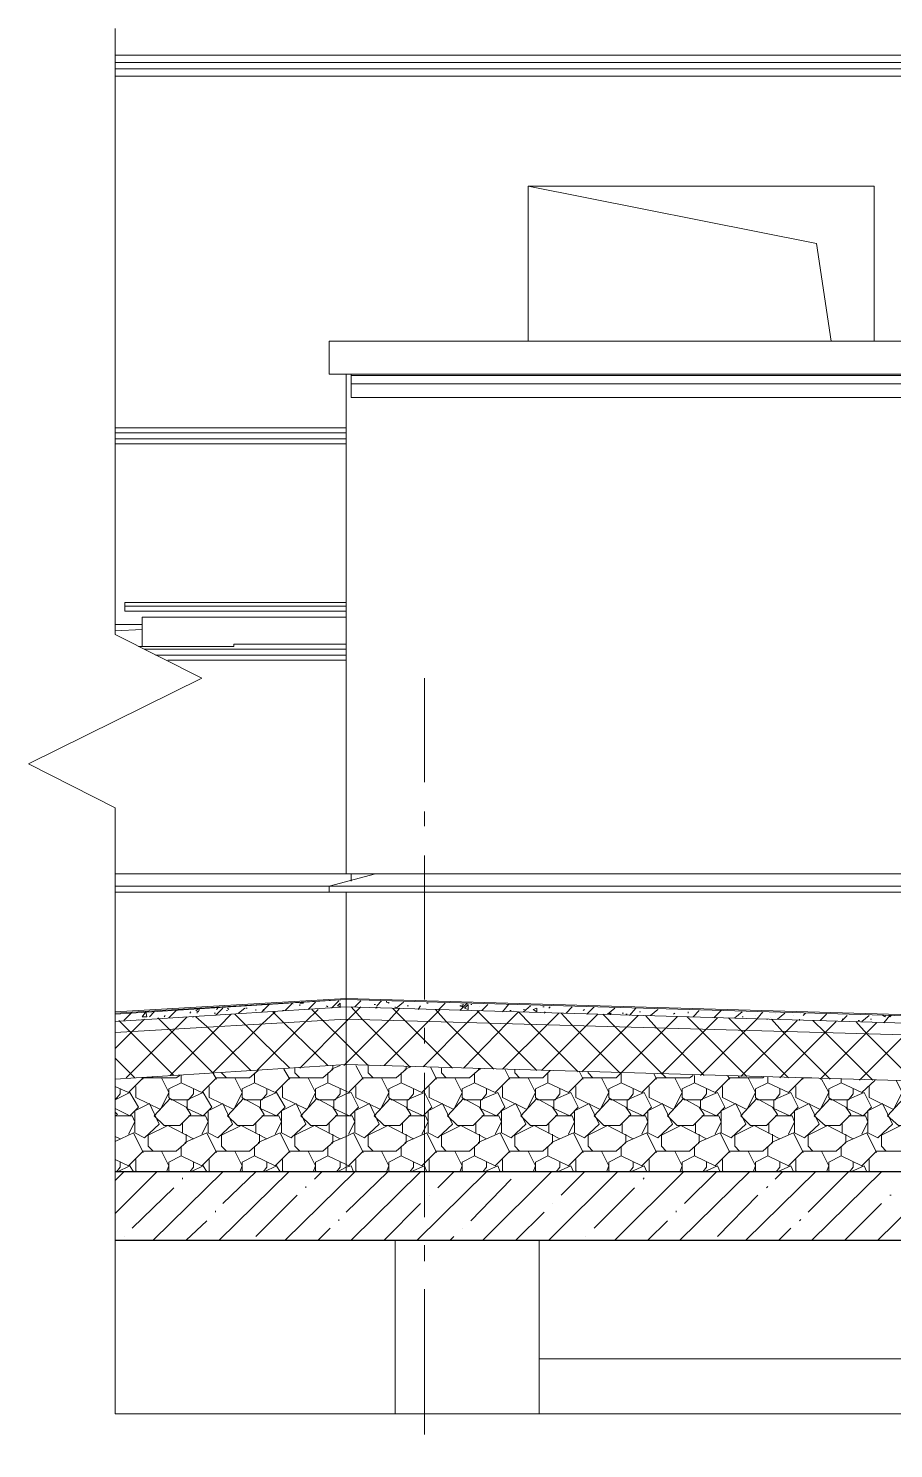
# Model space of a CAD drawing. Header units: millimetres. Extents: x 2294 to 908349, y -83289 to 219220.
# Drawn here: x 868278 to 871373, y 194697 to 199779 of the extents above; entities that cross this region are included whole.
import ezdxf

# ---------------------------------------------------------------- set-up
doc = ezdxf.new("R2010")
doc.units = ezdxf.units.MM
doc.layers.add('PDF _Геометрия', color=7, linetype='Continuous')

msp = doc.modelspace()

# ---------------------------------------------------------------- linework, layer by layer
at = {"layer": 'PDF _Геометрия', "lineweight": 9}
for points in [[(902971, 194821.8), (886249.7, 194821.8), (886096.7, 194511.4), (885786.3, 195132.2), (885628.9, 194821.8), (868588.5, 194821.8), (868588.5, 196990.1), (868278.2, 197147.5), (868898.9, 197453.5), (868588.5, 197610.8), (868588.5, 199779.1)], [(868588.5, 199683), (875062.9, 199683), (875062.9, 199656.7), (868588.5, 199656.7)], [(875062.9, 199656.7), (875062.9, 199634.9), (868588.5, 199634.9), (875062.9, 199634.9), (875062.9, 199665.5)], [(868588.5, 199608.6), (874879.2, 199608.6), (874984.2, 199608.6), (874984.2, 198660), (874984.2, 199215.2), (874984.2, 198660)], [(871150.3, 198660), (871097.8, 199009.7), (870066.1, 199215.2)], [(887836.6, 198542), (869353.6, 198542), (869353.6, 198660), (887836.6, 198660)], [(868588.5, 196754), (869414.8, 196754), (869414.8, 198542)], [(869432.3, 198458.9), (887836.6, 198458.9), (869432.3, 198458.9), (869432.3, 198542)], [(869432.3, 198507), (869432.3, 198537.6), (887836.6, 198537.6), (877930.6, 198537.6)], [(870022.4, 198537.6), (876649.7, 198537.6)], [(868588.5, 198349.6), (869414.8, 198349.6)], [(868588.5, 198332.1), (869414.8, 198332.1)], [(869414.8, 198310.3), (868588.5, 198310.3)], [(869414.8, 198292.8), (868588.5, 198292.8)], [(868623.5, 197711.4), (868623.5, 197693.9), (869414.8, 197693.9), (869414.8, 197711.4), (868623.5, 197711.4), (868623.5, 197724.5), (869414.8, 197724.5), (869414.8, 197711.4)], [(868623.5, 197702.6), (868623.5, 197693.9), (869414.8, 197693.9)], [(869414.8, 197672), (868684.7, 197672), (868684.7, 197567.1)], [(868588.5, 197624), (868684.7, 197628.3)], [(868693.5, 197558.4), (869414.8, 197558.4), (869414.8, 197575.9), (869012.6, 197575.9), (869012.6, 197567.1), (868671.6, 197567.1), (869012.6, 197567.1)], [(869414.8, 197558.4), (869414.8, 197536.5)], [(869414.8, 197519), (868776.5, 197519)], [(869694.6, 197081.9), (869694.6, 197453.5)], [(869694.6, 196924.5), (869694.6, 196977)], [(869694.6, 196303.7), (869694.6, 196819.6)], [(869414.8, 196754), (869432.3, 196754), (869480.4, 196754), (869519.7, 196754), (869353.6, 196710.3)], [(869519.7, 196754), (869353.6, 196710.3), (869353.6, 196688.4), (869357.9, 196688.4)], [(869432.3, 196727.8), (869432.3, 196754), (880002.7, 196754)], [(868588.5, 196710.3), (869366.7, 196710.3)], [(868588.5, 196688.4), (869353.6, 196688.4), (869353.6, 196710.3), (879845.4, 196710.3)], [(869353.6, 196688.4), (879906.6, 196688.4)], [(869414.8, 196688.4), (869414.8, 196308.1)], [(868588.5, 195687.3), (869414.8, 195687.3), (869414.8, 196072), (869414.8, 196233.8), (869414.8, 196277.5), (869414.8, 196303.7), (869414.8, 196308.1), (868588.5, 196260)], [(869694.6, 196146.4), (869694.6, 196203.2)], [(869694.6, 195525.6), (869694.6, 196041.4)], [(869589.6, 195442.5), (869589.6, 194821.8), (869589.6, 195442.5), (868588.5, 195442.5)], [(869694.6, 195368.2), (869694.6, 195425.1)], [(875836.6, 195442.5), (875836.6, 194821.8), (875836.6, 195018.5), (870105.5, 195018.5), (870105.5, 194821.8), (870105.5, 195442.5)], [(869694.6, 194747.5), (869694.6, 195267.7)]]:
    msp.add_lwpolyline(points, dxfattribs=at)
for points in [[(870066.1, 199215.2), (870066.1, 198660), (870066.1, 199215.2), (871303.3, 199215.2), (871303.3, 198660), (871303.3, 199215.2)], [(869432.3, 198507), (887836.6, 198507)], [(868684.7, 197645.8), (868588.5, 197645.8)], [(868732.8, 197536.5), (869414.8, 197536.5)], [(869414.8, 195687.3), (879915.3, 195687.3), (879915.3, 195919), (879915.3, 196080.8), (879915.3, 196124.5), (879915.3, 196150.7), (879915.3, 196155.1), (874721.9, 196155.1), (873790.7, 196181.3), (869414.8, 196308.1), (869414.8, 196303.7), (869414.8, 196277.5), (869414.8, 196233.8), (869414.8, 196072)], [(870105.5, 195018.5), (875836.6, 195018.5), (875836.6, 195442.5), (870105.5, 195442.5)]]:
    msp.add_lwpolyline(points, close=True, dxfattribs=at)
at = {"layer": 'PDF _Геометрия', "lineweight": 20}
for points in [[(868588.5, 196251.3), (869414.8, 196303.7), (868588.5, 196255.7)], [(879915.3, 196124.5), (874721.9, 196124.5), (873790.7, 196150.7), (869414.8, 196277.5), (868588.5, 196225.1)], [(879915.3, 196080.8), (874721.9, 196080.8), (873790.7, 196111.4), (869414.8, 196233.8), (868588.5, 196185.7)], [(879915.3, 195919), (874726.2, 195919), (873786.4, 195945.3), (869414.8, 196072), (868588.5, 196019.6)]]:
    msp.add_lwpolyline(points, dxfattribs=at)
at = {"layer": 'PDF _Геометрия', "color": 250, "lineweight": 9, "true_color": 0x1d1d1d}
for points in [[(868890.2, 196268.8), (868885.8, 196260), (868877.1, 196264.4), (868885.8, 196268.8)], [(868947, 196246.9), (868973.2, 196273.1)], [(868951.4, 196268.8), (868955.8, 196273.1)], [(868990.7, 196273.1), (868995.1, 196268.8)], [(869030.1, 196255.7), (869051.9, 196273.1)], [(869056.3, 196273.1), (869060.7, 196273.1)], [(869091.3, 196268.8), (869091.3, 196264.4)], [(869095.7, 196050.2), (869270.5, 196225.1), (869314.2, 196268.8)], [(869113.1, 196260), (869139.4, 196286.3)], [(869117.5, 196268.8), (869121.9, 196264.4)], [(869174.3, 196286.3), (869174.3, 196286.3)], [(869196.2, 196264.4), (869222.4, 196290.6)], [(869226.8, 196286.3), (869226.8, 196286.3)], [(869248.7, 196290.6), (869261.8, 196290.6)], [(869248.7, 196286.3), (869248.7, 196281.9)], [(869248.7, 196058.9), (869414.8, 196225.1), (869423.5, 196233.8), (869467.2, 196277.5)], [(869261.8, 196290.6), (869261.8, 196290.6)], [(869279.3, 196268.8), (869305.5, 196295)], [(869511, 196024), (869493.5, 196041.4), (869493.5, 196067.7), (869414.8, 196146.4), (869331.7, 196229.4), (869292.4, 196268.8)], [(869344.8, 196281.9), (869349.2, 196277.5)], [(869362.3, 196273.1), (869388.5, 196299.4)], [(869406, 196067.7), (869414.8, 196076.4), (869567.8, 196229.4), (869607.1, 196273.1)], [(869642.1, 196063.3), (869471.6, 196233.8), (869432.3, 196277.5)], [(869445.4, 196277.5), (869467.2, 196299.4)], [(869445.4, 196277.5), (869445.4, 196277.5)], [(869515.3, 196286.3), (869519.7, 196286.3)], [(869519.7, 196273.1), (869524.1, 196277.5), (869524.1, 196273.1)], [(869524.1, 196281.9), (869541.6, 196299.4)], [(869550.3, 196067.7), (869707.7, 196225.1), (869751.4, 196268.8)], [(869567.8, 196295), (869567.8, 196290.6), (869559, 196295), (869559, 196299.4)], [(869795.1, 196058.9), (869624.6, 196229.4), (869580.9, 196273.1)], [(869589.6, 196273.1), (869589.6, 196277.5)], [(869594, 196273.1), (869620.2, 196295)], [(869633.4, 196281.9), (869637.7, 196281.9)], [(869672.7, 196268.8), (869681.4, 196281.9)], [(869703.3, 196290.6), (869707.7, 196290.6)], [(869943.7, 196054.6), (869773.2, 196225.1), (869733.9, 196268.8)], [(869747, 196268.8), (869768.9, 196290.6)], [(869755.8, 196268.8), (869755.8, 196268.8)], [(869821.3, 196264.4), (869847.6, 196290.6)], [(869860.7, 196286.3), (869865, 196286.3)], [(869891.3, 196277.5), (869891.3, 196277.5)], [(869900, 196264.4), (869921.9, 196286.3)], [(869974.3, 196260), (869996.2, 196286.3)], [(870048.7, 196260), (870074.9, 196281.9)], [(870048.7, 196268.8), (870053, 196268.8)], [(870118.6, 196277.5), (870123, 196277.5)], [(870140.5, 196273.1), (870144.8, 196277.5)], [(870201.7, 196255.7), (870223.5, 196277.5)], [(870262.9, 196264.4), (870267.2, 196268.8)], [(870276, 196251.3), (870302.2, 196277.5)], [(870359, 196251.3), (870363.4, 196255.7), (870350.3, 196251.3), (870376.5, 196273.1)], [(870429, 196246.9), (870450.8, 196273.1)], [(870503.3, 196246.9), (870529.5, 196268.8)], [(870533.9, 196268.8), (870533.9, 196268.8)], [(868588.5, 196128.9), (868649.8, 196190.1), (868693.5, 196233.8)], [(868798.4, 196032.7), (868641, 196190.1), (868601.7, 196229.4)], [(868619.2, 196229.4), (868645.4, 196255.7)], [(868627.9, 196024), (868802.8, 196198.8), (868846.5, 196242.5)], [(868671.6, 196233.8), (868671.6, 196233.8)], [(868711, 196242.5), (868728.4, 196260)], [(868938.3, 196041.4), (868780.9, 196198.8), (868741.6, 196238.2)], [(868763.4, 196242.5), (868767.8, 196246.9)], [(868780.9, 196238.2), (868807.1, 196264.4)], [(868785.3, 196032.7), (868960.1, 196207.6), (869003.8, 196251.3)], [(868829, 196242.5), (868829, 196242.5)], [(868855.2, 196255.7), (868859.6, 196260)], [(868864, 196242.5), (868868.3, 196242.5)], [(869073.8, 196050.2), (868916.4, 196207.6), (868877.1, 196242.5)], [(868881.4, 196255.7), (868881.4, 196260)], [(868951.4, 196019.6), (868938.3, 196041.4), (869113.1, 196216.3), (869161.2, 196260)], [(868942.6, 196255.7), (868947, 196255.7)], [(868986.4, 196264.4), (868990.7, 196264.4)], [(869213.7, 196058.9), (869056.3, 196211.9), (869017, 196251.3)], [(869349.2, 196067.7), (869191.8, 196220.7), (869152.5, 196260)], [(869187.5, 196264.4), (869191.8, 196264.4)], [(869690.2, 196063.3), (869851.9, 196225.1), (869891.3, 196264.4)], [(869834.4, 196058.9), (869991.8, 196220.7), (870031.2, 196260), (870074.9, 196216.3), (870245.4, 196045.8)], [(870096.7, 196050.2), (869926.3, 196220.7), (869882.5, 196264.4)], [(869974.3, 196054.6), (870136.1, 196216.3), (870175.4, 196255.7)], [(870000.6, 196264.4), (870004.9, 196264.4)], [(870013.7, 196264.4), (870013.7, 196264.4)], [(870114.2, 196050.2), (870276, 196211.9), (870315.3, 196251.3)], [(870123, 196255.7), (870127.3, 196260)], [(870136.1, 196041.4), (870136.1, 196006.5), (870210.4, 195971.5), (870262.9, 196024), (870380.9, 196024), (870398.4, 196041.4), (870560.1, 196203.2), (870599.5, 196242.5)], [(870171.1, 196255.7), (870171.1, 196255.7)], [(870394, 196041.4), (870223.5, 196211.9), (870184.2, 196255.7)], [(870258.5, 196045.8), (870420.2, 196207.6), (870459.6, 196246.9)], [(870560.1, 196024), (870547, 196037.1), (870376.5, 196207.6), (870332.8, 196251.3)], [(870350.3, 196251.3), (870354.7, 196251.3)], [(870402.8, 196255.7), (870407.1, 196255.7)], [(870415.9, 196251.3), (870420.2, 196251.3)], [(870464, 196260), (870468.3, 196260)], [(870695.6, 196032.7), (870525.2, 196203.2), (870485.8, 196246.9)], [(870542.6, 196037.1), (870704.4, 196198.8), (870743.7, 196238.2)], [(870586.4, 196251.3), (870590.7, 196255.7)], [(870625.7, 196242.5), (870625.7, 196242.5)], [(870625.7, 196242.5), (870625.7, 196242.5)], [(870848.7, 196028.3), (870678.2, 196198.8), (870634.4, 196242.5)], [(870638.8, 196255.7), (870638.8, 196260)], [(870656.3, 196242.5), (870678.2, 196264.4)], [(870682.5, 196032.7), (870844.3, 196194.4), (870883.6, 196233.8), (870905.5, 196260)], [(870730.6, 196238.2), (870756.8, 196264.4)], [(870997.3, 196024), (870826.8, 196194.4), (870783.1, 196238.2)], [(870804.9, 196238.2), (870831.2, 196260)], [(870826.8, 196028.3), (870988.5, 196190.1), (871027.9, 196229.4)], [(870831.2, 196242.5), (870835.5, 196242.5)], [(870879.3, 196246.9), (870879.3, 196246.9)], [(870918.6, 196233.8), (870923, 196233.8)], [(870931.7, 196238.2), (870931.7, 196238.2)], [(871145.9, 196019.6), (870975.4, 196190.1), (870936.1, 196233.8)], [(870949.2, 196255.7), (870949.2, 196255.7)], [(870957.9, 196233.8), (870984.2, 196255.7)], [(871014.8, 196246.9), (871014.8, 196246.9)], [(871036.6, 196229.4), (871036.6, 196233.8)], [(871041, 196255.7), (871041, 196255.7)], [(871049.7, 196246.9), (871058.5, 196255.7)], [(871084.7, 196229.4), (871128.4, 196185.7), (871167.8, 196225.1)], [(871110.9, 196229.4), (871132.8, 196251.3)], [(871110.9, 196019.6), (871272.7, 196181.3), (871312, 196220.7)], [(871185.3, 196225.1), (871207.1, 196246.9)], [(871189.6, 196233.8), (871194, 196233.8)], [(871237.7, 196225.1), (871277.1, 196181.3), (871447.6, 196010.8), (871447.6, 196006.5), (871403.8, 195984.6), (871403.8, 195954), (871412.6, 195945.3), (871473.8, 195945.3), (871491.3, 195967.1), (871491.3, 195984.6)], [(871246.5, 196229.4), (871250.8, 196229.4)], [(871250.8, 196015.2), (871412.6, 196177), (871451.9, 196216.3)], [(871259.6, 196225.1), (871285.8, 196246.9)], [(871290.2, 196233.8), (871294.6, 196233.8)], [(871294.6, 196225.1), (871294.6, 196225.1)], [(871333.9, 196246.9), (871333.9, 196246.9)], [(871333.9, 196246.9), (871342.6, 196242.5), (871342.6, 196246.9)], [(871338.3, 196220.7), (871360.1, 196246.9)], [(871360.1, 196242.5), (871364.5, 196246.9)], [(870966.7, 196024), (871128.4, 196185.7), (871298.9, 196015.2)], [(868658.5, 196024), (868588.5, 196093.9)], [(869086.9, 196041.4), (869086.9, 196006.5), (869161.2, 195971.5), (869213.7, 196024), (869331.7, 196024), (869366.7, 196054.6), (869366.7, 196067.7)], [(869392.9, 195984.6), (869392.9, 195967.1), (869375.4, 195945.3), (869314.2, 195945.3), (869305.5, 195954), (869305.5, 195984.6), (869349.2, 196006.5), (869414.8, 195975.9), (869423.5, 195971.5), (869476, 196024), (869594, 196024), (869629, 196054.6), (869629, 196063.3)], [(869362.3, 196054.6), (869392.9, 196067.7)], [(869476, 196019.6), (869449.7, 196067.7)], [(869624.6, 196054.6), (869646.5, 196063.3)], [(869738.3, 196019.6), (869716.4, 196063.3)], [(868588.5, 195993.4), (868636.6, 195971.5), (868689.1, 196024), (868807.1, 196024), (868820.2, 196032.7)], [(868662.9, 195993.4), (868662.9, 195954), (868750.3, 195910.3), (868780.9, 195971.5), (868754.7, 196024)], [(868689.1, 196019.6), (868684.7, 196024)], [(868724.1, 196024), (868719.7, 196028.3)], [(868824.6, 196032.7), (868824.6, 196006.5), (868898.9, 195971.5), (868951.4, 196024), (869069.4, 196024), (869100, 196050.2)], [(868925.2, 195993.4), (868925.2, 195954), (869012.6, 195910.3), (869043.2, 195971.5), (869017, 196024)], [(868986.4, 196024), (868968.9, 196041.4)], [(868968.9, 196041.4), (868968.9, 196041.4)], [(869187.5, 195993.4), (869187.5, 195954), (869274.9, 195910.3), (869305.5, 195971.5), (869279.3, 196024)], [(869213.7, 196019.6), (869191.8, 196054.6)], [(869248.7, 196024), (869231.2, 196041.4), (869231.2, 196058.9)], [(869349.2, 196006.5), (869349.2, 196041.4)], [(869449.7, 195993.4), (869449.7, 195954), (869537.2, 195910.3), (869567.8, 195971.5), (869541.6, 196024)], [(869611.5, 196041.4), (869611.5, 196006.5), (869685.8, 195971.5), (869738.3, 196024), (869856.3, 196024), (869891.3, 196054.6)], [(869712, 195993.4), (869712, 195954), (869799.5, 195910.3), (869830.1, 195971.5), (869803.8, 196024)], [(869773.2, 196024), (869755.8, 196041.4), (869755.8, 196058.9)], [(869873.8, 196041.4), (869873.8, 196006.5), (869948.1, 195971.5), (870000.6, 196024), (870118.6, 196024), (870144.8, 196050.2)], [(869886.9, 196054.6), (869895.6, 196054.6)], [(869891.3, 196054.6), (869891.3, 196054.6)], [(869974.3, 195993.4), (869974.3, 195954), (870061.8, 195910.3), (870092.4, 195971.5), (870066.1, 196024)], [(870000.6, 196019.6), (869983.1, 196054.6)], [(870035.5, 196024), (870018.1, 196041.4), (870018.1, 196054.6)], [(870236.6, 195993.4), (870236.6, 195954), (870324.1, 195910.3), (870354.7, 195971.5), (870328.4, 196024)], [(870262.9, 196019.6), (870249.7, 196045.8)], [(870297.8, 196024), (870280.3, 196041.4), (870280.3, 196045.8)], [(870398.4, 196041.4), (870398.4, 196006.5), (870472.7, 195971.5), (870525.2, 196024), (870643.2, 196024), (870656.3, 196032.7)], [(870498.9, 195993.4), (870498.9, 195954), (870586.4, 195910.3), (870617, 195971.5), (870590.7, 196024)], [(870525.2, 196019.6), (870516.4, 196037.1)], [(870660.7, 196032.7), (870660.7, 196006.5), (870735, 195971.5), (870787.5, 196024), (870905.5, 196024), (870909.9, 196028.3)], [(870761.2, 195993.4), (870761.2, 195954), (870848.7, 195910.3), (870879.3, 195971.5), (870853, 196024)], [(870787.5, 196019.6), (870778.7, 196032.7)], [(870822.4, 196024), (870818.1, 196028.3)], [(870923, 196028.3), (870923, 196006.5), (870997.3, 195971.5), (871049.7, 196024), (871080.3, 196024)], [(871023.5, 195993.4), (871023.5, 195954), (871110.9, 195910.3), (871141.5, 195971.5), (871115.3, 196019.6)], [(871049.7, 196019.6), (871045.4, 196024)], [(871229, 195984.6), (871229, 195967.1), (871211.5, 195945.3), (871150.3, 195945.3), (871141.5, 195954), (871141.5, 195984.6), (871185.3, 196006.5), (871185.3, 196019.6)], [(871185.3, 196006.5), (871259.6, 195971.5), (871307.7, 196015.2)], [(871285.8, 195993.4), (871285.8, 195954), (871373.2, 195910.3), (871403.8, 195971.5), (871382, 196015.2)], [(868588.5, 195914.7), (868641, 195888.4), (868671.6, 195919), (868641, 195971.5), (868588.5, 195945.3), (868606, 195967.1), (868606, 195984.6)], [(868868.3, 195984.6), (868868.3, 195967.1), (868850.8, 195945.3), (868789.6, 195945.3), (868780.9, 195954), (868780.9, 195984.6), (868824.6, 196006.5)], [(869130.6, 195984.6), (869130.6, 195967.1), (869113.1, 195945.3), (869051.9, 195945.3), (869043.2, 195954), (869043.2, 195984.6), (869086.9, 196006.5)], [(869655.2, 195984.6), (869655.2, 195967.1), (869637.7, 195945.3), (869576.5, 195945.3), (869567.8, 195954), (869567.8, 195984.6), (869611.5, 196006.5)], [(869917.5, 195984.6), (869917.5, 195967.1), (869900, 195945.3), (869838.8, 195945.3), (869830.1, 195954), (869830.1, 195984.6), (869873.8, 196006.5)], [(870179.8, 195984.6), (870179.8, 195967.1), (870162.3, 195945.3), (870101.1, 195945.3), (870092.4, 195954), (870092.4, 195984.6), (870136.1, 196006.5)], [(870442.1, 195984.6), (870442.1, 195967.1), (870424.6, 195945.3), (870363.4, 195945.3), (870354.7, 195954), (870354.7, 195984.6), (870398.4, 196006.5)], [(870704.4, 195984.6), (870704.4, 195967.1), (870686.9, 195945.3), (870625.7, 195945.3), (870617, 195954), (870617, 195984.6), (870660.7, 196006.5)], [(870966.7, 195984.6), (870966.7, 195967.1), (870949.2, 195945.3), (870888, 195945.3), (870879.3, 195954), (870879.3, 195984.6), (870923, 196006.5)], [(868636.6, 195822.9), (868658.5, 195866.6), (868649.8, 195888.4), (868588.5, 195888.4), (868597.3, 195892.8), (868588.5, 195901.6)], [(868829, 195827.2), (868829, 195862.2)], [(868898.9, 195822.9), (868920.8, 195866.6), (868912, 195888.4), (868850.8, 195888.4)], [(869091.3, 195827.2), (869091.3, 195862.2)], [(869161.2, 195822.9), (869183.1, 195866.6), (869174.3, 195888.4), (869113.1, 195888.4)], [(869353.6, 195827.2), (869353.6, 195862.2)], [(869375.4, 195888.4), (869414.8, 195888.4), (869436.6, 195888.4), (869445.4, 195866.6), (869423.5, 195822.9)], [(869615.9, 195827.2), (869615.9, 195862.2)], [(869685.8, 195822.9), (869707.7, 195866.6), (869698.9, 195888.4), (869637.7, 195888.4)], [(869878.2, 195827.2), (869878.2, 195862.2)], [(869948.1, 195822.9), (869970, 195866.6), (869961.2, 195888.4), (869900, 195888.4)], [(870140.5, 195827.2), (870140.5, 195862.2)], [(870210.4, 195822.9), (870232.3, 195866.6), (870223.5, 195888.4), (870162.3, 195888.4)], [(870402.8, 195827.2), (870402.8, 195862.2)], [(870472.7, 195822.9), (870494.6, 195866.6), (870485.8, 195888.4), (870424.6, 195888.4)], [(870665, 195827.2), (870665, 195862.2)], [(870735, 195822.9), (870756.8, 195866.6), (870748.1, 195888.4), (870686.9, 195888.4)], [(870927.3, 195827.2), (870927.3, 195862.2)], [(870997.3, 195822.9), (871019.1, 195866.6), (871010.4, 195888.4), (870949.2, 195888.4)], [(871189.6, 195827.2), (871189.6, 195862.2)], [(871259.6, 195822.9), (871281.4, 195866.6), (871272.7, 195888.4), (871211.5, 195888.4)], [(868588.5, 195796.6), (868654.1, 195827.2), (868689.1, 195757.3)], [(868588.5, 195731.1), (868636.6, 195709.2), (868689.1, 195761.7), (868807.1, 195761.7), (868842.1, 195792.3), (868842.1, 195822.9)], [(868606, 195805.4), (868588.5, 195814.1)], [(868724.1, 195761.7), (868706.6, 195779.2), (868706.6, 195818.5), (868776.5, 195853.5), (868868.3, 195805.4)], [(868824.6, 195779.2), (868824.6, 195744.2), (868898.9, 195709.2), (868951.4, 195761.7), (869069.4, 195761.7), (869104.4, 195792.3), (869104.4, 195822.9)], [(868837.7, 195792.3), (868916.4, 195827.2), (868951.4, 195757.3)], [(868986.4, 195761.7), (868968.9, 195779.2), (868968.9, 195818.5), (869038.8, 195853.5), (869130.6, 195805.4)], [(869086.9, 195779.2), (869086.9, 195744.2), (869161.2, 195709.2), (869213.7, 195761.7), (869331.7, 195761.7), (869366.7, 195792.3), (869366.7, 195822.9)], [(869100, 195792.3), (869178.7, 195827.2), (869213.7, 195757.3)], [(869248.7, 195761.7), (869231.2, 195779.2), (869231.2, 195818.5), (869301.1, 195853.5), (869392.9, 195805.4)], [(869309.9, 195687.3), (869305.5, 195691.7), (869305.5, 195722.3), (869349.2, 195744.2), (869414.8, 195713.6), (869423.5, 195709.2), (869476, 195761.7), (869594, 195761.7), (869629, 195792.3), (869629, 195822.9)], [(869362.3, 195792.3), (869414.8, 195814.1), (869441, 195827.2), (869476, 195757.3)], [(869511, 195761.7), (869493.5, 195779.2), (869493.5, 195818.5), (869563.4, 195853.5), (869655.2, 195805.4)], [(869611.5, 195779.2), (869611.5, 195744.2), (869685.8, 195709.2), (869738.3, 195761.7), (869856.3, 195761.7), (869891.3, 195792.3), (869891.3, 195822.9)], [(869624.6, 195792.3), (869703.3, 195827.2), (869738.3, 195757.3)], [(869773.2, 195761.7), (869755.8, 195779.2), (869755.8, 195818.5), (869825.7, 195853.5), (869917.5, 195805.4)], [(869873.8, 195779.2), (869873.8, 195744.2), (869948.1, 195709.2), (870000.6, 195761.7), (870118.6, 195761.7), (870153.6, 195792.3), (870153.6, 195822.9)], [(869886.9, 195792.3), (869965.6, 195827.2), (870000.6, 195757.3)], [(870035.5, 195761.7), (870018.1, 195779.2), (870018.1, 195818.5), (870088, 195853.5), (870179.8, 195805.4)], [(870136.1, 195779.2), (870136.1, 195744.2), (870210.4, 195709.2), (870262.9, 195761.7), (870380.9, 195761.7), (870415.9, 195792.3), (870415.9, 195822.9)], [(870149.2, 195792.3), (870227.9, 195827.2), (870262.9, 195757.3)], [(870297.8, 195761.7), (870280.3, 195779.2), (870280.3, 195818.5), (870350.3, 195853.5), (870442.1, 195805.4)], [(870398.4, 195779.2), (870398.4, 195744.2), (870472.7, 195709.2), (870525.2, 195761.7), (870643.2, 195761.7), (870678.2, 195792.3), (870678.2, 195822.9)], [(870411.5, 195792.3), (870490.2, 195827.2), (870525.2, 195757.3)], [(870560.1, 195761.7), (870542.6, 195779.2), (870542.6, 195818.5), (870612.6, 195853.5), (870704.4, 195805.4)], [(870660.7, 195779.2), (870660.7, 195744.2), (870735, 195709.2), (870787.5, 195761.7), (870905.5, 195761.7), (870940.5, 195792.3), (870940.5, 195822.9)], [(870673.8, 195792.3), (870752.5, 195827.2), (870787.5, 195757.3)], [(870822.4, 195761.7), (870804.9, 195779.2), (870804.9, 195818.5), (870874.9, 195853.5), (870966.7, 195805.4)], [(870923, 195779.2), (870923, 195744.2), (870997.3, 195709.2), (871049.7, 195761.7), (871167.8, 195761.7), (871202.8, 195792.3), (871202.8, 195822.9)], [(870936.1, 195792.3), (871014.8, 195827.2), (871049.7, 195757.3)], [(871084.7, 195761.7), (871067.2, 195779.2), (871067.2, 195818.5), (871137.2, 195853.5), (871229, 195805.4)], [(871185.3, 195779.2), (871185.3, 195744.2), (871259.6, 195709.2), (871312, 195761.7), (871430.1, 195761.7), (871465, 195792.3), (871465, 195822.9)], [(871198.4, 195792.3), (871277.1, 195827.2), (871312, 195757.3)], [(871347, 195761.7), (871329.5, 195779.2), (871329.5, 195818.5), (871399.5, 195853.5), (871491.3, 195805.4)], [(868772.2, 195687.3), (868780.9, 195709.2), (868754.7, 195761.7)], [(869034.4, 195687.3), (869043.2, 195709.2), (869017, 195761.7)], [(869296.7, 195687.3), (869305.5, 195709.2), (869279.3, 195761.7)], [(869349.2, 195744.2), (869349.2, 195779.2)], [(869559, 195687.3), (869567.8, 195709.2), (869541.6, 195761.7)], [(869821.3, 195687.3), (869830.1, 195709.2), (869803.8, 195761.7)], [(870083.6, 195687.3), (870092.4, 195709.2), (870066.1, 195761.7)], [(870345.9, 195687.3), (870354.7, 195709.2), (870328.4, 195761.7)], [(870608.2, 195687.3), (870617, 195709.2), (870590.7, 195761.7)], [(870870.5, 195687.3), (870879.3, 195709.2), (870853, 195761.7)], [(871132.8, 195687.3), (871141.5, 195709.2), (871115.3, 195761.7)], [(868592.9, 195687.3), (868606, 195704.8), (868606, 195722.3)], [(868654.1, 195687.3), (868641, 195709.2), (868597.3, 195687.3)], [(868667.2, 195687.3), (868662.9, 195691.7), (868662.9, 195731.1)], [(868785.3, 195687.3), (868780.9, 195691.7), (868780.9, 195722.3), (868824.6, 195744.2)], [(868855.2, 195687.3), (868868.3, 195704.8), (868868.3, 195722.3)], [(868916.4, 195687.3), (868903.3, 195709.2), (868859.6, 195687.3)], [(868929.5, 195687.3), (868925.2, 195691.7), (868925.2, 195731.1)], [(869047.6, 195687.3), (869043.2, 195691.7), (869043.2, 195722.3), (869086.9, 195744.2)], [(869117.5, 195687.3), (869130.6, 195704.8), (869130.6, 195722.3)], [(869178.7, 195687.3), (869165.6, 195709.2), (869121.9, 195687.3)], [(869191.8, 195687.3), (869187.5, 195691.7), (869187.5, 195731.1)], [(869379.8, 195687.3), (869392.9, 195704.8), (869392.9, 195722.3)], [(869384.2, 195687.3), (869414.8, 195704.8), (869432.3, 195709.2), (869441, 195687.3)], [(869454.1, 195687.3), (869449.7, 195691.7), (869449.7, 195731.1)], [(869572.2, 195687.3), (869567.8, 195691.7), (869567.8, 195722.3), (869611.5, 195744.2)], [(869642.1, 195687.3), (869655.2, 195704.8), (869655.2, 195722.3)], [(869703.3, 195687.3), (869694.6, 195709.2), (869646.5, 195687.3)], [(869716.4, 195687.3), (869712, 195691.7), (869712, 195731.1)], [(869834.4, 195687.3), (869830.1, 195691.7), (869830.1, 195722.3), (869873.8, 195744.2)], [(869904.4, 195687.3), (869917.5, 195704.8), (869917.5, 195722.3)], [(869965.6, 195687.3), (869956.9, 195709.2), (869908.8, 195687.3)], [(869978.7, 195687.3), (869974.3, 195691.7), (869974.3, 195731.1)], [(870096.7, 195687.3), (870092.4, 195691.7), (870092.4, 195722.3), (870136.1, 195744.2)], [(870166.7, 195687.3), (870179.8, 195704.8), (870179.8, 195722.3)], [(870227.9, 195687.3), (870219.1, 195709.2), (870171.1, 195687.3)], [(870241, 195687.3), (870236.6, 195691.7), (870236.6, 195731.1)], [(870359, 195687.3), (870354.7, 195691.7), (870354.7, 195722.3), (870398.4, 195744.2)], [(870376.5, 195442.5), (870621.3, 195687.3), (870617, 195691.7), (870617, 195722.3), (870660.7, 195744.2)], [(870429, 195687.3), (870442.1, 195704.8), (870442.1, 195722.3)], [(870490.2, 195687.3), (870481.4, 195709.2), (870433.4, 195687.3)], [(870503.3, 195687.3), (870498.9, 195691.7), (870498.9, 195731.1)], [(870691.3, 195687.3), (870704.4, 195704.8), (870704.4, 195722.3)], [(870752.5, 195687.3), (870743.7, 195709.2), (870695.6, 195687.3)], [(870765.6, 195687.3), (870761.2, 195691.7), (870761.2, 195731.1)], [(870883.6, 195687.3), (870879.3, 195691.7), (870879.3, 195722.3), (870923, 195744.2)], [(870953.6, 195687.3), (870966.7, 195704.8), (870966.7, 195722.3)], [(871014.8, 195687.3), (871006, 195709.2), (870957.9, 195687.3)], [(871027.9, 195687.3), (871023.5, 195691.7), (871023.5, 195731.1)], [(871145.9, 195687.3), (871141.5, 195691.7), (871141.5, 195722.3), (871185.3, 195744.2)], [(871215.9, 195687.3), (871229, 195704.8), (871229, 195722.3)], [(871277.1, 195687.3), (871268.3, 195709.2), (871220.2, 195687.3)], [(871290.2, 195687.3), (871285.8, 195691.7), (871285.8, 195731.1)], [(868588.5, 195538.7), (868737.2, 195687.3)], [(868588.5, 195656.7), (868619.2, 195687.3)], [(868724.1, 195442.5), (868973.2, 195687.3)], [(868829, 195661.1), (868829, 195665.5)], [(868960.1, 195442.5), (869209.3, 195687.3)], [(868973.2, 195573.7), (869091.3, 195687.3)], [(869196.2, 195442.5), (869445.4, 195687.3)], [(869301.1, 195661.1), (869327.3, 195687.3)], [(869414.8, 195543.1), (869563.4, 195687.3)], [(869432.3, 195442.5), (869681.4, 195687.3)], [(869668.3, 195442.5), (869917.5, 195687.3)], [(869742.6, 195630.5), (869799.5, 195687.3)], [(869860.7, 195512.5), (870004.9, 195661.1)], [(869904.4, 195442.5), (870149.2, 195687.3)], [(870140.5, 195442.5), (870385.3, 195687.3)], [(870184.2, 195604.3), (870267.2, 195687.3)], [(870477.1, 195661.1), (870481.4, 195665.5)], [(870608.2, 195442.5), (870857.4, 195687.3)], [(870625.7, 195573.7), (870739.4, 195687.3)], [(870844.3, 195442.5), (871093.5, 195687.3)], [(870949.2, 195661.1), (870975.4, 195687.3)], [(871067.2, 195543.1), (871211.5, 195687.3)], [(871080.3, 195442.5), (871329.5, 195687.3)], [(871316.4, 195442.5), (871565.6, 195687.3)], [(868649.8, 195486.3), (868798.4, 195630.5)], [(869270.5, 195630.5), (869270.5, 195634.9)], [(870302.2, 195486.3), (870446.5, 195630.5)], [(870918.6, 195630.5), (870923, 195634.9)], [(869091.3, 195455.7), (869239.9, 195604.3)], [(869550.3, 195442.5), (869681.4, 195573.7)], [(869712, 195604.3), (869712, 195604.3)], [(870153.6, 195573.7), (870153.6, 195573.7)], [(870743.7, 195455.7), (870888, 195604.3)], [(871198.4, 195442.5), (871329.5, 195573.7)], [(871360.1, 195604.3), (871364.5, 195604.3)], [(868842.1, 195442.5), (868916.4, 195512.5)], [(868947, 195543.1), (868947, 195547.5)], [(869388.5, 195512.5), (869388.5, 195516.9)], [(870022.4, 195442.5), (870123, 195543.1)], [(870494.6, 195442.5), (870564.5, 195512.5)], [(870595.1, 195543.1), (870595.1, 195547.5)], [(871036.6, 195512.5), (871041, 195516.9)], [(868623.5, 195455.7), (868623.5, 195455.7)], [(869314.2, 195442.5), (869357.9, 195486.3)], [(869786.4, 195442.5), (869799.5, 195455.7)], [(869830.1, 195486.3), (869830.1, 195486.3)], [(870271.6, 195455.7), (870271.6, 195455.7)], [(870962.3, 195442.5), (871006, 195486.3)]]:
    msp.add_lwpolyline(points, dxfattribs=at)
for points in [[(869392.9, 196290.6), (869392.9, 196277.5), (869384.2, 196281.9)], [(869834.4, 196286.3), (869830.1, 196277.5), (869821.3, 196281.9)], [(869851.9, 196268.8), (869838.8, 196273.1), (869851.9, 196286.3)], [(870096.7, 196273.1), (870096.7, 196260), (870083.6, 196268.8)], [(868702.2, 196242.5), (868684.7, 196242.5), (868697.8, 196260)], [(868846.5, 195945.3), (868846.5, 195914.7), (868903.3, 195888.4), (868933.9, 195919), (868903.3, 195971.5)], [(869108.8, 195945.3), (869108.8, 195914.7), (869165.6, 195888.4), (869196.2, 195919), (869165.6, 195971.5)], [(869432.3, 195971.5), (869458.5, 195919), (869427.9, 195888.4), (869414.8, 195892.8), (869371.1, 195914.7), (869371.1, 195945.3), (869414.8, 195967.1)], [(869633.4, 195945.3), (869633.4, 195914.7), (869690.2, 195888.4), (869720.8, 195919), (869694.6, 195971.5)], [(869895.6, 195945.3), (869895.6, 195914.7), (869952.5, 195888.4), (869983.1, 195919), (869956.9, 195971.5)], [(870157.9, 195945.3), (870157.9, 195914.7), (870214.8, 195888.4), (870245.4, 195919), (870219.1, 195971.5)], [(870420.2, 195945.3), (870420.2, 195914.7), (870477.1, 195888.4), (870507.7, 195919), (870481.4, 195971.5)], [(870682.5, 195945.3), (870682.5, 195914.7), (870739.4, 195888.4), (870770, 195919), (870743.7, 195971.5)], [(870944.8, 195945.3), (870944.8, 195914.7), (871001.7, 195888.4), (871032.3, 195919), (871006, 195971.5)], [(871207.1, 195945.3), (871207.1, 195914.7), (871264, 195888.4), (871294.6, 195919), (871268.3, 195971.5)], [(868658.5, 195827.2), (868658.5, 195905.9), (868711, 195932.2), (868745.9, 195857.8), (868693.5, 195809.8)], [(868820.2, 195853.5), (868859.6, 195892.8), (868842.1, 195919), (868785.3, 195949.6), (868728.4, 195888.4), (868763.4, 195853.5)], [(868920.8, 195827.2), (868920.8, 195905.9), (868973.2, 195932.2), (869008.2, 195857.8), (868955.8, 195809.8)], [(869082.5, 195853.5), (869121.9, 195892.8), (869104.4, 195919), (869047.6, 195949.6), (868990.7, 195888.4), (869025.7, 195853.5)], [(869183.1, 195827.2), (869183.1, 195905.9), (869235.5, 195932.2), (869270.5, 195857.8), (869218.1, 195809.8)], [(869344.8, 195853.5), (869384.2, 195892.8), (869366.7, 195919), (869309.9, 195949.6), (869253, 195888.4), (869288, 195853.5)], [(869445.4, 195827.2), (869445.4, 195905.9), (869497.8, 195932.2), (869532.8, 195857.8), (869480.4, 195809.8)], [(869607.1, 195853.5), (869646.5, 195892.8), (869629, 195919), (869572.2, 195949.6), (869515.3, 195888.4), (869550.3, 195853.5)], [(869707.7, 195827.2), (869707.7, 195905.9), (869760.1, 195932.2), (869795.1, 195857.8), (869742.6, 195809.8)], [(869869.4, 195853.5), (869908.8, 195892.8), (869891.3, 195919), (869834.4, 195949.6), (869777.6, 195888.4), (869812.6, 195853.5)], [(869970, 195827.2), (869970, 195905.9), (870022.4, 195932.2), (870057.4, 195857.8), (870004.9, 195809.8)], [(870131.7, 195853.5), (870171.1, 195892.8), (870153.6, 195919), (870096.7, 195949.6), (870039.9, 195888.4), (870074.9, 195853.5)], [(870232.3, 195827.2), (870232.3, 195905.9), (870284.7, 195932.2), (870319.7, 195857.8), (870267.2, 195809.8)], [(870394, 195853.5), (870433.4, 195892.8), (870415.9, 195919), (870359, 195949.6), (870302.2, 195888.4), (870337.2, 195853.5)], [(870494.6, 195827.2), (870494.6, 195905.9), (870547, 195932.2), (870582, 195857.8), (870529.5, 195809.8)], [(870656.3, 195853.5), (870695.6, 195892.8), (870678.2, 195919), (870621.3, 195949.6), (870564.5, 195888.4), (870599.5, 195853.5)], [(870756.8, 195827.2), (870756.8, 195905.9), (870809.3, 195932.2), (870844.3, 195857.8), (870791.8, 195809.8)], [(870918.6, 195853.5), (870957.9, 195892.8), (870940.5, 195919), (870883.6, 195949.6), (870826.8, 195888.4), (870861.8, 195853.5)], [(871019.1, 195827.2), (871019.1, 195905.9), (871071.6, 195932.2), (871106.6, 195857.8), (871054.1, 195809.8)], [(871180.9, 195853.5), (871220.2, 195892.8), (871202.8, 195919), (871145.9, 195949.6), (871089.1, 195888.4), (871128.4, 195853.5)], [(871281.4, 195827.2), (871281.4, 195905.9), (871333.9, 195932.2), (871368.9, 195857.8), (871316.4, 195809.8)], [(871443.2, 195853.5), (871482.5, 195892.8), (871465, 195919), (871408.2, 195949.6), (871351.4, 195888.4), (871390.7, 195853.5)]]:
    msp.add_lwpolyline(points, close=True, dxfattribs=at)
at = {"layer": 'PDF _Геометрия', "lineweight": 20}
msp.add_lwpolyline([(874721.9, 196150.7), (879915.3, 196150.7), (874721.9, 196150.7), (873790.7, 196177), (869414.8, 196303.7), (873790.7, 196177)], close=True, dxfattribs=at)
at = {"layer": 'PDF _Геометрия', "lineweight": 30}
msp.add_lwpolyline([(868588.5, 195442.5), (901191.7, 195442.5), (901191.7, 195687.3), (868588.5, 195687.3)], dxfattribs=at)

doc.saveas('drawing.dxf')
